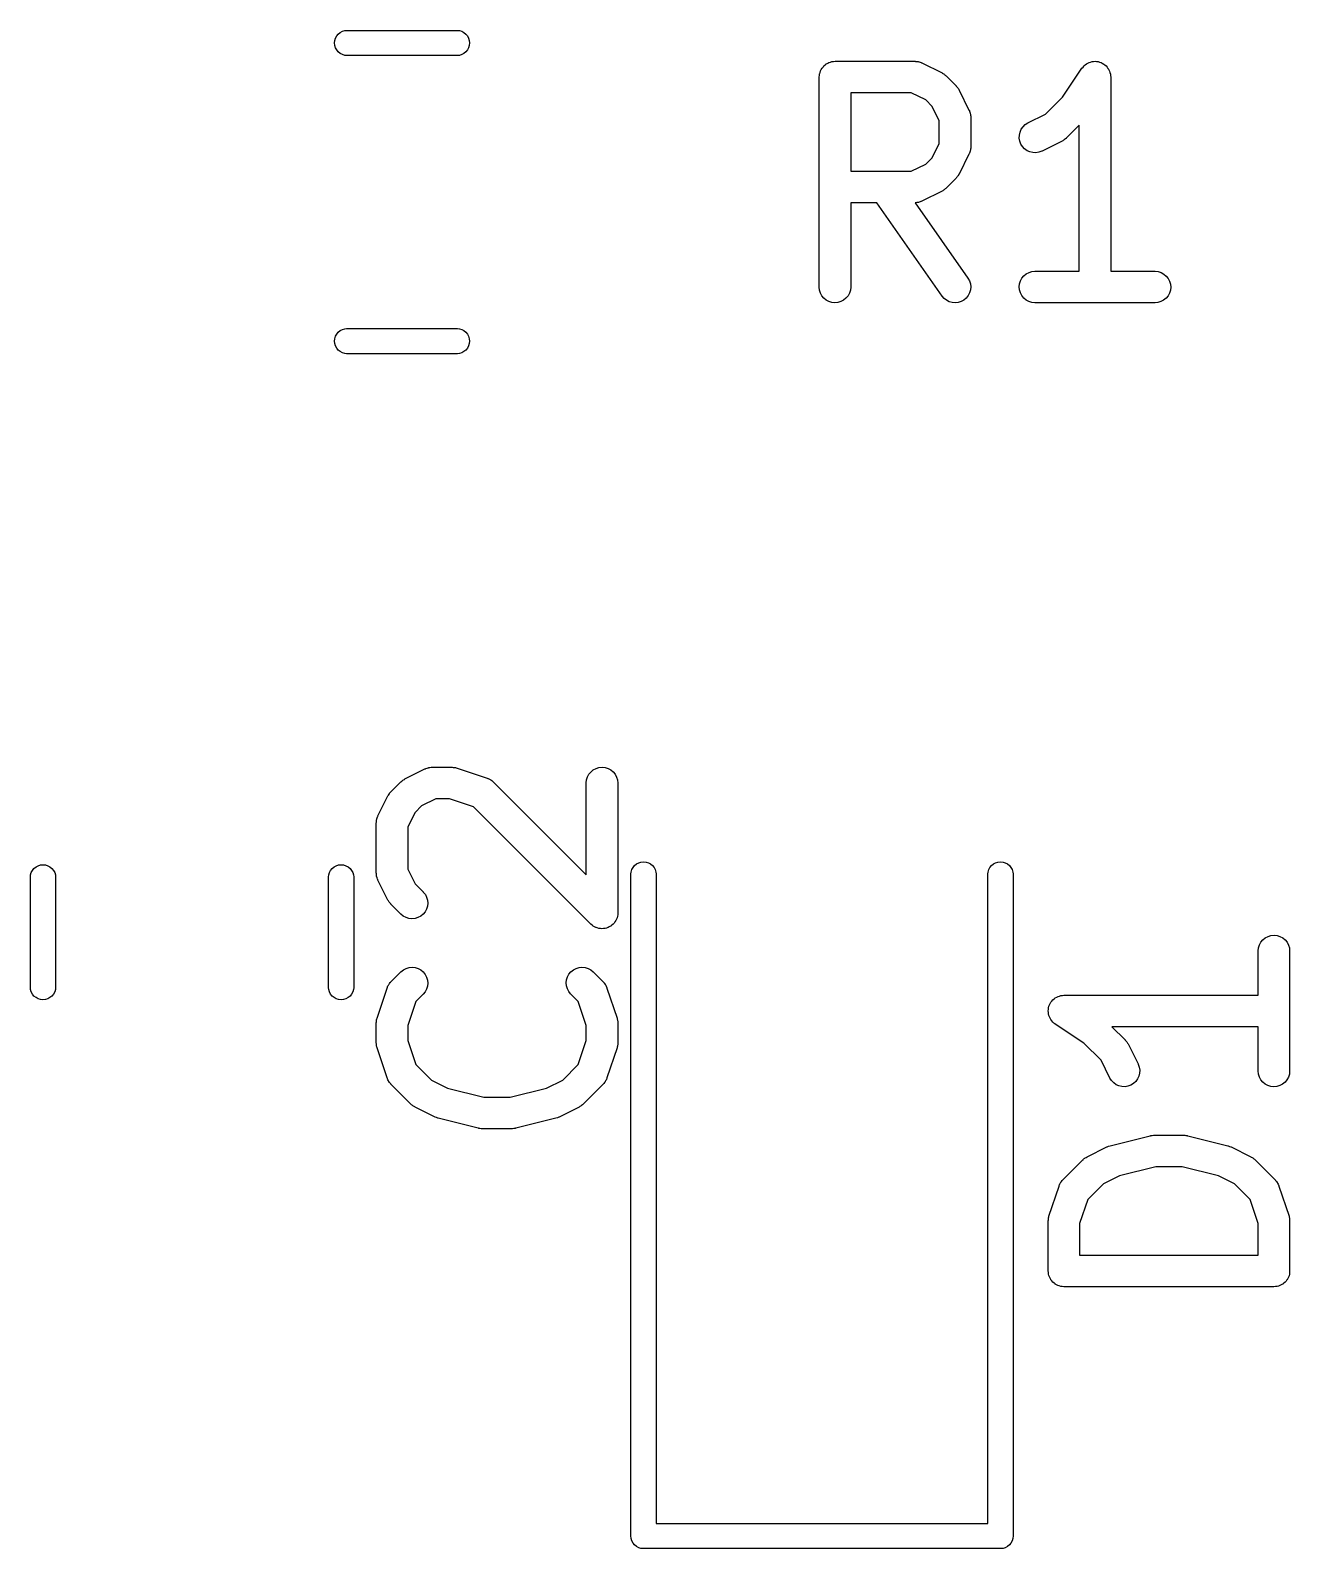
# Model space of a CAD drawing. Extents: x 74.7 to 135.7, y -62.7 to -36.3.
# Drawn here: x 112.23 to 118.23, y -57.46 to -50.23 of the extents above; entities that cross this region are included whole.
import ezdxf

# ---------------------------------------------------------------- set-up
doc = ezdxf.new("R2010")
doc.units = 0
doc.header["$MEASUREMENT"] = 0
doc.layers.add('BLACK', color=7, linetype='CONTINUOUS')

msp = doc.modelspace()

# ---------------------------------------------------------------- linework, layer by layer
at = {"layer": 'BLACK', "linetype": 'CONTINUOUS'}
for p, q in [((113.689, -50.2565), (113.696, -50.2474)), ((113.696, -50.2474), (113.705, -50.2399)), ((113.705, -50.2399), (113.716, -50.2343)), ((113.716, -50.2343), (113.727, -50.2309)), ((113.727, -50.2309), (113.736, -50.23)), ((113.736, -50.23), (114.264, -50.23)), ((114.264, -50.23), (114.273, -50.2309)), ((114.273, -50.2309), (114.284, -50.2343)), ((114.284, -50.2343), (114.295, -50.2399)), ((114.295, -50.2399), (114.304, -50.2474)), ((114.304, -50.2474), (114.311, -50.2565)), ((113.678, -50.29), (113.68, -50.2782)), ((113.68, -50.3018), (113.678, -50.29)), ((113.68, -50.2782), (113.683, -50.2669)), ((113.683, -50.3131), (113.68, -50.3018)), ((113.683, -50.2669), (113.689, -50.2565)), ((113.689, -50.3235), (113.683, -50.3131)), ((114.311, -50.2565), (114.317, -50.2669)), ((114.317, -50.3131), (114.311, -50.3235)), ((114.317, -50.2669), (114.32, -50.2782)), ((114.32, -50.3018), (114.317, -50.3131)), ((114.32, -50.2782), (114.322, -50.29)), ((114.322, -50.29), (114.32, -50.3018)), ((113.696, -50.3326), (113.689, -50.3235)), ((113.705, -50.3401), (113.696, -50.3326)), ((113.716, -50.3457), (113.705, -50.3401)), ((113.727, -50.3491), (113.716, -50.3457)), ((113.736, -50.35), (113.727, -50.3491)), ((114.264, -50.35), (113.736, -50.35)), ((114.273, -50.3491), (114.264, -50.35)), ((114.284, -50.3457), (114.273, -50.3491)), ((114.295, -50.3401), (114.284, -50.3457)), ((114.304, -50.3326), (114.295, -50.3401)), ((114.311, -50.3235), (114.304, -50.3326)), ((116.009, -50.3988), (116.015, -50.3944)), ((116.015, -50.3944), (116.02, -50.3899)), ((116.02, -50.3899), (116.021, -50.3898)), ((116.021, -50.3896), (116.027, -50.3864)), ((116.021, -50.3898), (116.021, -50.3896)), ((116.027, -50.3864), (116.033, -50.383)), ((116.033, -50.383), (116.034, -50.383)), ((116.034, -50.3828), (116.041, -50.3808)), ((116.034, -50.383), (116.034, -50.3828)), ((116.041, -50.3808), (116.047, -50.3788)), ((116.047, -50.3788), (116.048, -50.3788)), ((116.048, -50.3787), (116.055, -50.3781)), ((116.048, -50.3788), (116.048, -50.3787)), ((116.055, -50.3781), (116.062, -50.3774)), ((116.062, -50.3774), (116.443, -50.3774)), ((116.443, -50.3774), (116.444, -50.3774)), ((116.444, -50.3774), (116.446, -50.3776)), ((116.446, -50.3776), (116.448, -50.3776)), ((116.448, -50.3776), (116.453, -50.3784)), ((116.453, -50.3784), (116.458, -50.379)), ((116.458, -50.379), (116.461, -50.3797)), ((116.461, -50.3797), (116.463, -50.3801)), ((116.463, -50.3801), (116.468, -50.3819)), ((116.468, -50.3819), (116.472, -50.3834)), ((116.472, -50.3834), (116.474, -50.3845)), ((116.474, -50.3845), (116.476, -50.3853)), ((116.476, -50.3853), (116.572, -50.4329)), ((117.248, -50.3987), (117.253, -50.3942)), ((117.253, -50.3942), (117.259, -50.3896)), ((117.259, -50.3896), (117.266, -50.3861)), ((117.259, -50.3896), (117.259, -50.3896)), ((117.259, -50.3896), (117.259, -50.3896)), ((117.266, -50.3861), (117.272, -50.3828)), ((117.272, -50.3828), (117.279, -50.3808)), ((117.272, -50.3828), (117.272, -50.3828)), ((117.272, -50.3828), (117.272, -50.3828)), ((117.279, -50.3808), (117.286, -50.3787)), ((117.286, -50.3787), (117.293, -50.3781)), ((117.286, -50.3787), (117.286, -50.3787)), ((117.286, -50.3787), (117.286, -50.3787)), ((117.293, -50.3781), (117.301, -50.3774)), ((117.301, -50.3774), (117.301, -50.3774)), ((117.301, -50.3774), (117.308, -50.3781)), ((117.301, -50.3774), (117.301, -50.3774)), ((117.308, -50.3781), (117.315, -50.3789)), ((117.315, -50.3789), (117.315, -50.3789)), ((117.315, -50.3789), (117.315, -50.3789)), ((117.315, -50.3789), (117.322, -50.3811)), ((117.322, -50.3811), (117.329, -50.3832)), ((117.329, -50.3832), (117.329, -50.3833)), ((117.329, -50.3833), (117.329, -50.3833)), ((117.329, -50.3833), (117.335, -50.3866)), ((117.335, -50.3866), (117.342, -50.3902)), ((117.342, -50.3902), (117.342, -50.3902)), ((117.342, -50.3902), (117.342, -50.3903)), ((117.342, -50.3903), (117.347, -50.3946)), ((117.347, -50.3946), (117.353, -50.3995)), ((115.987, -50.4513), (115.988, -50.4443)), ((115.987, -50.4518), (115.987, -50.4513)), ((115.987, -50.4519), (115.987, -50.4518)), ((115.987, -50.4524), (115.987, -50.4519)), ((115.987, -50.4519), (115.987, -50.4519)), ((115.987, -51.4524), (115.987, -50.4524)), ((115.988, -50.4373), (115.989, -50.437)), ((115.988, -50.4443), (115.988, -50.4373)), ((115.989, -50.4368), (115.991, -50.4301)), ((115.989, -50.437), (115.989, -50.4368)), ((115.991, -50.4301), (115.993, -50.4233)), ((115.993, -50.4228), (115.996, -50.4166)), ((115.993, -50.4231), (115.993, -50.4228)), ((115.993, -50.4233), (115.993, -50.4231)), ((115.996, -50.4166), (116, -50.4104)), ((116, -50.41), (116.005, -50.4046)), ((116, -50.4102), (116, -50.41)), ((116, -50.4104), (116, -50.4102)), ((116.005, -50.4046), (116.009, -50.3992)), ((116.009, -50.399), (116.009, -50.3988)), ((116.009, -50.3992), (116.009, -50.399)), ((116.572, -50.4329), (116.573, -50.4334)), ((116.573, -50.4334), (116.576, -50.4357)), ((116.576, -50.4357), (116.58, -50.4377)), ((116.58, -50.4377), (116.582, -50.4397)), ((116.582, -50.4397), (116.585, -50.4414)), ((116.585, -50.4414), (116.588, -50.4443)), ((116.588, -50.4443), (116.591, -50.447)), ((116.591, -50.447), (116.639, -50.4946)), ((117.146, -50.5475), (117.238, -50.4108)), ((117.238, -50.4099), (117.243, -50.4045)), ((117.238, -50.41), (117.238, -50.4099)), ((117.238, -50.4108), (117.238, -50.41)), ((117.238, -50.41), (117.238, -50.41)), ((117.238, -50.41), (117.238, -50.41)), ((117.243, -50.4045), (117.248, -50.3988)), ((117.248, -50.3988), (117.248, -50.3987)), ((117.248, -50.3988), (117.248, -50.3988)), ((117.353, -50.3995), (117.353, -50.3996)), ((117.353, -50.3996), (117.353, -50.3996)), ((117.353, -50.3996), (117.358, -50.4052)), ((117.358, -50.4052), (117.362, -50.4109)), ((117.362, -50.4109), (117.362, -50.4109)), ((117.362, -50.4109), (117.363, -50.411)), ((117.363, -50.411), (117.366, -50.4173)), ((117.366, -50.4173), (117.369, -50.4238)), ((117.369, -50.4238), (117.369, -50.4239)), ((117.369, -50.4239), (117.369, -50.4239)), ((117.369, -50.4239), (117.371, -50.4306)), ((117.371, -50.4306), (117.374, -50.4378)), ((117.374, -50.4378), (117.374, -50.4379)), ((117.374, -50.4379), (117.374, -50.4379)), ((117.374, -50.4379), (117.374, -50.4452)), ((117.374, -50.4452), (117.375, -50.4524)), ((117.375, -50.4524), (117.375, -51.3774)), ((116.137, -50.5274), (116.137, -50.9012)), ((116.425, -50.5274), (116.137, -50.5274)), ((116.494, -50.5616), (116.425, -50.5274)), ((116.639, -50.4946), (116.639, -50.4953)), ((116.639, -50.4953), (116.642, -50.4986)), ((116.642, -50.4986), (116.645, -50.5017)), ((116.645, -50.5017), (116.647, -50.5043)), ((116.647, -50.5043), (116.649, -50.5068)), ((116.649, -50.5068), (116.651, -50.5105)), ((116.651, -50.5105), (116.653, -50.5141)), ((116.653, -50.5141), (116.7, -50.6093)), ((116.524, -50.592), (116.494, -50.5616)), ((116.558, -50.6606), (116.524, -50.592)), ((116.7, -50.6093), (116.701, -50.6103)), ((116.701, -50.6103), (116.702, -50.6123)), ((117.065, -50.6288), (117.146, -50.5475)), ((116.558, -50.768), (116.558, -50.6606)), ((116.702, -50.6123), (116.703, -50.6143)), ((116.703, -50.6143), (116.704, -50.6192)), ((116.704, -50.6192), (116.706, -50.624)), ((116.706, -50.624), (116.706, -50.6262)), ((116.706, -50.6262), (116.707, -50.6283)), ((116.707, -50.6283), (116.707, -50.6334)), ((116.707, -50.6334), (116.708, -50.6385)), ((116.708, -50.6385), (116.708, -50.6407)), ((116.708, -50.6407), (116.708, -50.6429)), ((116.708, -50.6429), (116.708, -50.7857)), ((116.958, -50.6889), (116.968, -50.6788)), ((116.968, -50.6788), (116.981, -50.671)), ((116.981, -50.671), (117.065, -50.6288)), ((117.225, -50.6811), (117.163, -50.7435)), ((117.225, -51.3774), (117.225, -50.6811)), ((116.939, -50.743), (116.94, -50.7284)), ((116.942, -50.7575), (116.939, -50.743)), ((116.94, -50.7284), (116.943, -50.7141)), ((116.943, -50.7141), (116.949, -50.7008)), ((116.949, -50.7008), (116.958, -50.6889)), ((117.147, -50.7553), (117.143, -50.7576)), ((117.15, -50.7534), (117.147, -50.7553)), ((117.153, -50.7514), (117.15, -50.7534)), ((117.155, -50.7498), (117.153, -50.7514)), ((117.159, -50.7469), (117.155, -50.7498)), ((117.162, -50.7442), (117.159, -50.7469)), ((117.163, -50.7435), (117.162, -50.7442)), ((116.524, -50.8365), (116.558, -50.768)), ((116.7, -50.8193), (116.653, -50.9145)), ((116.701, -50.8172), (116.7, -50.8193)), ((116.702, -50.8153), (116.701, -50.8172)), ((116.704, -50.8104), (116.702, -50.8153)), ((116.706, -50.8056), (116.704, -50.8104)), ((116.707, -50.8013), (116.706, -50.8034)), ((116.706, -50.8034), (116.706, -50.8056)), ((116.708, -50.7912), (116.707, -50.7962)), ((116.707, -50.7962), (116.707, -50.8013)), ((116.708, -50.7857), (116.708, -50.7868)), ((116.708, -50.7868), (116.708, -50.789)), ((116.708, -50.789), (116.708, -50.7912)), ((116.947, -50.7712), (116.942, -50.7575)), ((116.955, -50.7836), (116.947, -50.7712)), ((116.965, -50.7943), (116.955, -50.7836)), ((116.977, -50.8029), (116.965, -50.7943)), ((116.99, -50.809), (116.977, -50.8029)), ((117.004, -50.8124), (116.99, -50.809)), ((117.019, -50.813), (117.004, -50.8124)), ((117.033, -50.8107), (117.019, -50.813)), ((117.047, -50.8056), (117.033, -50.8107)), ((117.048, -50.8052), (117.047, -50.8056)), ((117.143, -50.7576), (117.048, -50.8052)), ((116.137, -50.9012), (116.425, -50.9012)), ((116.425, -50.9012), (116.494, -50.8669)), ((116.494, -50.8669), (116.524, -50.8365)), ((116.639, -50.934), (116.591, -50.9816)), ((116.641, -50.9307), (116.639, -50.934)), ((116.644, -50.9277), (116.641, -50.9307)), ((116.646, -50.9251), (116.644, -50.9277)), ((116.648, -50.9227), (116.646, -50.9251)), ((116.65, -50.919), (116.648, -50.9227)), ((116.652, -50.9154), (116.65, -50.919)), ((116.653, -50.9145), (116.652, -50.9154)), ((116.471, -51.0455), (116.467, -51.047)), ((116.473, -51.0445), (116.471, -51.0455)), ((116.475, -51.0437), (116.473, -51.0445)), ((116.476, -51.0433), (116.475, -51.0437)), ((116.572, -50.9957), (116.476, -51.0433)), ((116.575, -50.9934), (116.572, -50.9957)), ((116.579, -50.9915), (116.575, -50.9934)), ((116.581, -50.9895), (116.579, -50.9915)), ((116.584, -50.9879), (116.581, -50.9895)), ((116.587, -50.985), (116.584, -50.9879)), ((116.59, -50.9823), (116.587, -50.985)), ((116.591, -50.9816), (116.59, -50.9823)), ((116.261, -51.0512), (116.137, -51.0512)), ((116.137, -51.0512), (116.137, -51.4524)), ((116.572, -51.4954), (116.261, -51.0512)), ((116.445, -51.051), (116.444, -51.0511)), ((116.444, -51.0511), (116.695, -51.4094)), ((116.447, -51.0511), (116.445, -51.051)), ((116.452, -51.0503), (116.447, -51.0511)), ((116.457, -51.0498), (116.452, -51.0503)), ((116.46, -51.0491), (116.457, -51.0498)), ((116.462, -51.0488), (116.46, -51.0491)), ((116.467, -51.047), (116.462, -51.0488)), ((116.952, -51.4104), (116.961, -51.3992)), ((116.961, -51.3992), (116.973, -51.3899)), ((116.973, -51.3899), (116.986, -51.383)), ((116.986, -51.383), (117, -51.3788)), ((117, -51.3788), (117.014, -51.3774)), ((117.014, -51.3774), (117.225, -51.3774)), ((117.375, -51.3774), (117.586, -51.3774)), ((117.586, -51.3774), (117.587, -51.3774)), ((117.587, -51.3774), (117.601, -51.379)), ((117.601, -51.379), (117.615, -51.3834)), ((117.615, -51.3834), (117.628, -51.3905)), ((117.628, -51.3905), (117.639, -51.3999)), ((117.639, -51.3999), (117.648, -51.4113)), ((115.988, -51.4669), (115.987, -51.4524)), ((115.993, -51.481), (115.988, -51.4669)), ((116.135, -51.468), (116.131, -51.4819)), ((116.137, -51.4534), (116.135, -51.468)), ((116.137, -51.4524), (116.137, -51.4534)), ((116.695, -51.4094), (116.695, -51.4102)), ((116.695, -51.4102), (116.702, -51.4231)), ((116.702, -51.4231), (116.707, -51.4371)), ((116.707, -51.4662), (116.703, -51.4802)), ((116.707, -51.4371), (116.708, -51.4516)), ((116.708, -51.4516), (116.707, -51.4662)), ((116.939, -51.4519), (116.941, -51.4373)), ((116.941, -51.4664), (116.939, -51.4519)), ((116.941, -51.4373), (116.945, -51.4233)), ((116.945, -51.4805), (116.941, -51.4664)), ((116.945, -51.4233), (116.952, -51.4104)), ((117.648, -51.4113), (117.655, -51.4243)), ((117.655, -51.4243), (117.659, -51.4383)), ((117.659, -51.4675), (117.655, -51.4814)), ((117.659, -51.4383), (117.661, -51.4529)), ((117.661, -51.4529), (117.659, -51.4675)), ((115.999, -51.4939), (115.993, -51.481)), ((116.009, -51.5052), (115.999, -51.4939)), ((116.02, -51.5146), (116.009, -51.5052)), ((116.033, -51.5215), (116.02, -51.5146)), ((116.047, -51.5258), (116.033, -51.5215)), ((116.061, -51.5274), (116.047, -51.5258)), ((116.076, -51.5261), (116.061, -51.5274)), ((116.09, -51.5219), (116.076, -51.5261)), ((116.103, -51.5151), (116.09, -51.5219)), ((116.114, -51.506), (116.103, -51.5151)), ((116.124, -51.4948), (116.114, -51.506)), ((116.131, -51.4819), (116.124, -51.4948)), ((116.581, -51.5065), (116.572, -51.4954)), ((116.593, -51.5156), (116.581, -51.5065)), ((116.606, -51.5222), (116.593, -51.5156)), ((116.62, -51.5262), (116.606, -51.5222)), ((116.635, -51.5274), (116.62, -51.5262)), ((116.649, -51.5257), (116.635, -51.5274)), ((116.663, -51.5212), (116.649, -51.5257)), ((116.676, -51.5141), (116.663, -51.5212)), ((116.687, -51.5047), (116.676, -51.5141)), ((116.696, -51.4932), (116.687, -51.5047)), ((116.703, -51.4802), (116.696, -51.4932)), ((116.952, -51.4934), (116.945, -51.4805)), ((116.961, -51.5049), (116.952, -51.4934)), ((116.972, -51.5143), (116.961, -51.5049)), ((116.985, -51.5213), (116.972, -51.5143)), ((116.999, -51.5257), (116.985, -51.5213)), ((117.013, -51.5274), (116.999, -51.5257)), ((117.014, -51.5274), (117.013, -51.5274)), ((117.586, -51.5274), (117.014, -51.5274)), ((117.6, -51.526), (117.586, -51.5274)), ((117.614, -51.5217), (117.6, -51.526)), ((117.627, -51.5148), (117.614, -51.5217)), ((117.639, -51.5056), (117.627, -51.5148)), ((117.648, -51.4943), (117.639, -51.5056)), ((117.655, -51.4814), (117.648, -51.4943)), ((113.68, -51.6982), (113.683, -51.6869)), ((113.683, -51.6869), (113.689, -51.6765)), ((113.689, -51.6765), (113.696, -51.6674)), ((113.696, -51.6674), (113.705, -51.6599)), ((113.705, -51.6599), (113.716, -51.6543)), ((113.716, -51.6543), (113.727, -51.6509)), ((113.727, -51.6509), (113.736, -51.65)), ((113.736, -51.65), (114.264, -51.65)), ((114.264, -51.65), (114.273, -51.6509)), ((114.273, -51.6509), (114.284, -51.6543)), ((114.284, -51.6543), (114.295, -51.6599)), ((114.295, -51.6599), (114.304, -51.6674)), ((114.304, -51.6674), (114.311, -51.6765)), ((114.311, -51.6765), (114.317, -51.6869)), ((114.317, -51.6869), (114.32, -51.6982)), ((113.678, -51.71), (113.68, -51.6982)), ((113.68, -51.7218), (113.678, -51.71)), ((113.683, -51.7331), (113.68, -51.7218)), ((113.689, -51.7435), (113.683, -51.7331)), ((113.696, -51.7526), (113.689, -51.7435)), ((113.705, -51.7601), (113.696, -51.7526)), ((113.716, -51.7657), (113.705, -51.7601)), ((113.727, -51.7691), (113.716, -51.7657)), ((114.284, -51.7657), (114.273, -51.7691)), ((114.295, -51.7601), (114.284, -51.7657)), ((114.304, -51.7526), (114.295, -51.7601)), ((114.311, -51.7435), (114.304, -51.7526)), ((114.317, -51.7331), (114.311, -51.7435)), ((114.32, -51.7218), (114.317, -51.7331)), ((114.32, -51.6982), (114.322, -51.71)), ((114.322, -51.71), (114.32, -51.7218)), ((113.736, -51.77), (113.727, -51.7691)), ((114.264, -51.77), (113.736, -51.77)), ((114.273, -51.7691), (114.264, -51.77)), ((114.014, -53.7948), (114.109, -53.7472)), ((114.109, -53.7472), (114.11, -53.7467)), ((114.11, -53.7467), (114.112, -53.746)), ((114.112, -53.746), (114.114, -53.7449)), ((114.114, -53.7449), (114.119, -53.7435)), ((114.119, -53.7435), (114.124, -53.7417)), ((114.124, -53.7417), (114.126, -53.7414)), ((114.126, -53.7414), (114.128, -53.7407)), ((114.128, -53.7407), (114.133, -53.7402)), ((114.133, -53.7402), (114.138, -53.7394)), ((114.138, -53.7394), (114.141, -53.7395)), ((114.141, -53.7395), (114.143, -53.7393)), ((114.143, -53.7393), (114.238, -53.7393)), ((114.238, -53.7393), (114.239, -53.7393)), ((114.239, -53.7393), (114.243, -53.7398)), ((114.243, -53.7398), (114.248, -53.7399)), ((114.248, -53.7399), (114.251, -53.7406)), ((114.251, -53.7406), (114.254, -53.7409)), ((114.254, -53.7409), (114.258, -53.7422)), ((114.258, -53.7422), (114.262, -53.7431)), ((114.262, -53.7431), (114.405, -53.7908)), ((114.405, -53.7908), (114.406, -53.7911)), ((114.406, -53.7911), (114.408, -53.792)), ((114.408, -53.792), (114.41, -53.7927)), ((114.41, -53.7927), (114.414, -53.7951)), ((114.879, -53.7987), (114.883, -53.7847)), ((114.883, -53.7847), (114.89, -53.7719)), ((114.89, -53.7719), (114.9, -53.7607)), ((114.9, -53.7607), (114.911, -53.7515)), ((114.911, -53.7515), (114.924, -53.7447)), ((114.924, -53.7447), (114.938, -53.7406)), ((114.938, -53.7406), (114.953, -53.7393)), ((114.953, -53.7393), (114.967, -53.7408)), ((114.967, -53.7408), (114.981, -53.7451)), ((114.981, -53.7451), (114.994, -53.7521)), ((114.994, -53.7521), (115.006, -53.7614)), ((115.006, -53.7614), (115.015, -53.7728)), ((115.015, -53.7728), (115.022, -53.7857)), ((115.022, -53.7857), (115.026, -53.7997)), ((113.938, -53.8678), (113.94, -53.8654)), ((113.94, -53.8654), (113.941, -53.8628)), ((113.941, -53.8628), (113.944, -53.8597)), ((113.944, -53.8597), (113.947, -53.8565)), ((113.947, -53.8565), (113.995, -53.8089)), ((113.995, -53.8081), (113.999, -53.8055)), ((113.995, -53.8089), (113.995, -53.8081)), ((113.999, -53.8055), (114.002, -53.8026)), ((114.002, -53.8026), (114.004, -53.801)), ((114.004, -53.801), (114.007, -53.799)), ((114.007, -53.799), (114.011, -53.7971)), ((114.011, -53.7971), (114.014, -53.7948)), ((114.414, -53.7951), (114.419, -53.7972)), ((114.419, -53.7972), (114.421, -53.7985)), ((114.421, -53.7985), (114.423, -53.7996)), ((114.423, -53.7996), (114.427, -53.8028)), ((114.427, -53.8028), (114.431, -53.8058)), ((114.431, -53.8058), (114.432, -53.8075)), ((114.432, -53.8075), (114.434, -53.8089)), ((114.434, -53.8089), (114.877, -54.2523)), ((114.877, -53.8132), (114.879, -53.7987)), ((114.877, -53.8143), (114.877, -53.8132)), ((114.877, -54.2523), (114.877, -53.8143)), ((115.026, -53.7997), (115.027, -53.8143)), ((115.027, -53.8143), (115.027, -54.4333)), ((113.885, -53.9712), (113.933, -53.876)), ((113.933, -53.875), (113.936, -53.8715)), ((113.933, -53.876), (113.933, -53.875)), ((113.936, -53.8715), (113.938, -53.8678)), ((114.092, -53.9235), (114.062, -53.9539)), ((114.161, -53.8893), (114.092, -53.9235)), ((114.226, -53.8893), (114.161, -53.8893)), ((114.34, -53.9275), (114.226, -53.8893)), ((114.899, -54.4864), (114.34, -53.9275)), ((113.877, -54.0037), (113.878, -54.0015)), ((113.877, -54.0048), (113.877, -54.0037)), ((113.877, -54.2429), (113.877, -54.0048)), ((113.878, -53.9943), (113.879, -53.9892)), ((113.878, -53.9993), (113.878, -53.9943)), ((113.878, -54.0015), (113.878, -53.9993)), ((113.879, -53.9892), (113.88, -53.9871)), ((113.88, -53.9849), (113.882, -53.9801)), ((113.88, -53.9871), (113.88, -53.9849)), ((113.882, -53.9801), (113.883, -53.9752)), ((113.883, -53.9752), (113.885, -53.9733)), ((113.885, -53.9733), (113.885, -53.9712)), ((114.062, -53.9539), (114.027, -54.0225)), ((114.027, -54.0225), (114.027, -54.2252)), ((112.24, -54.2303), (112.247, -54.2211)), ((112.247, -54.2211), (112.257, -54.2136)), ((112.257, -54.2136), (112.267, -54.208)), ((112.267, -54.208), (112.278, -54.2046)), ((112.278, -54.2046), (112.29, -54.2035)), ((112.29, -54.2035), (112.302, -54.2046)), ((112.302, -54.2046), (112.313, -54.208)), ((112.313, -54.208), (112.323, -54.2136)), ((112.323, -54.2136), (112.333, -54.2211)), ((112.333, -54.2211), (112.34, -54.2303)), ((113.66, -54.2303), (113.667, -54.2211)), ((113.667, -54.2211), (113.677, -54.2136)), ((113.677, -54.2136), (113.687, -54.208)), ((113.687, -54.208), (113.698, -54.2046)), ((113.698, -54.2046), (113.71, -54.2035)), ((113.71, -54.2035), (113.722, -54.2046)), ((113.722, -54.2046), (113.733, -54.208)), ((113.733, -54.208), (113.743, -54.2136)), ((113.743, -54.2136), (113.753, -54.2211)), ((113.753, -54.2211), (113.76, -54.2303)), ((114.027, -54.2252), (114.062, -54.2937)), ((115.091, -54.2382), (115.094, -54.2269)), ((115.094, -54.2269), (115.1, -54.2165)), ((115.1, -54.2165), (115.107, -54.2074)), ((115.107, -54.2074), (115.117, -54.1999)), ((115.117, -54.1999), (115.127, -54.1943)), ((115.127, -54.1943), (115.138, -54.1909)), ((115.138, -54.1909), (115.15, -54.1897)), ((115.15, -54.1897), (115.162, -54.1909)), ((115.162, -54.1909), (115.173, -54.1943)), ((115.173, -54.1943), (115.183, -54.1999)), ((115.183, -54.1999), (115.193, -54.2074)), ((115.193, -54.2074), (115.2, -54.2165)), ((115.2, -54.2165), (115.206, -54.2269)), ((115.206, -54.2269), (115.209, -54.2382)), ((116.791, -54.2382), (116.794, -54.2269)), ((116.794, -54.2269), (116.8, -54.2165)), ((116.8, -54.2165), (116.807, -54.2074)), ((116.807, -54.2074), (116.817, -54.1999)), ((116.817, -54.1999), (116.827, -54.1943)), ((116.827, -54.1943), (116.838, -54.1909)), ((116.838, -54.1909), (116.85, -54.1897)), ((116.85, -54.1897), (116.862, -54.1909)), ((116.862, -54.1909), (116.873, -54.1943)), ((116.873, -54.1943), (116.883, -54.1999)), ((116.883, -54.1999), (116.893, -54.2074)), ((116.893, -54.2074), (116.9, -54.2165)), ((116.9, -54.2165), (116.906, -54.2269)), ((116.906, -54.2269), (116.909, -54.2382)), ((112.23, -54.2608), (112.231, -54.252)), ((112.23, -54.7892), (112.23, -54.2608)), ((112.231, -54.252), (112.234, -54.2407)), ((112.234, -54.2407), (112.24, -54.2303)), ((112.34, -54.2303), (112.346, -54.2407)), ((112.346, -54.2407), (112.349, -54.252)), ((112.349, -54.252), (112.35, -54.2608)), ((112.35, -54.2608), (112.35, -54.7892)), ((113.65, -54.2608), (113.651, -54.252)), ((113.65, -54.7892), (113.65, -54.2608)), ((113.651, -54.252), (113.654, -54.2407)), ((113.654, -54.2407), (113.66, -54.2303)), ((113.76, -54.2303), (113.766, -54.2407)), ((113.766, -54.2407), (113.769, -54.252)), ((113.769, -54.252), (113.77, -54.2608)), ((113.77, -54.2608), (113.77, -54.7892)), ((113.878, -54.2451), (113.877, -54.2429)), ((113.878, -54.2473), (113.878, -54.2451)), ((113.878, -54.2523), (113.878, -54.2473)), ((113.879, -54.2574), (113.878, -54.2523)), ((113.879, -54.2595), (113.879, -54.2574)), ((113.88, -54.2617), (113.879, -54.2595)), ((113.882, -54.2665), (113.88, -54.2617)), ((113.883, -54.2714), (113.882, -54.2665)), ((113.884, -54.2734), (113.883, -54.2714)), ((113.885, -54.2755), (113.884, -54.2734)), ((113.885, -54.2764), (113.885, -54.2755)), ((113.933, -54.3716), (113.885, -54.2764)), ((114.062, -54.2937), (114.101, -54.3327)), ((115.09, -54.2471), (115.091, -54.2382)), ((115.09, -57.3971), (115.09, -54.2471)), ((115.209, -54.2382), (115.21, -54.2471)), ((115.21, -54.2471), (115.21, -57.34)), ((116.79, -54.2471), (116.791, -54.2382)), ((116.79, -57.34), (116.79, -54.2471)), ((116.909, -54.2382), (116.91, -54.2471)), ((116.91, -54.2471), (116.91, -57.3971)), ((113.935, -54.3752), (113.933, -54.3716)), ((114.101, -54.3327), (114.101, -54.3334)), ((114.101, -54.3334), (114.111, -54.3449)), ((114.111, -54.3449), (114.117, -54.3579)), ((114.117, -54.3579), (114.121, -54.3719)), ((113.937, -54.3789), (113.935, -54.3752)), ((113.939, -54.3814), (113.937, -54.3789)), ((113.941, -54.384), (113.939, -54.3814)), ((113.944, -54.3871), (113.941, -54.384)), ((113.946, -54.3904), (113.944, -54.3871)), ((113.947, -54.3911), (113.946, -54.3904)), ((113.995, -54.4387), (113.947, -54.3911)), ((114.006, -54.448), (113.995, -54.4387)), ((114.1, -54.4391), (114.089, -54.4483)), ((114.11, -54.4279), (114.1, -54.4391)), ((114.117, -54.415), (114.11, -54.4279)), ((114.121, -54.4011), (114.117, -54.415)), ((114.121, -54.3719), (114.123, -54.3865)), ((114.123, -54.3865), (114.121, -54.4011)), ((115.027, -54.4416), (115.026, -54.4487)), ((115.027, -54.4333), (115.027, -54.4341)), ((115.027, -54.4341), (115.027, -54.4341)), ((115.027, -54.4341), (115.027, -54.4341)), ((115.027, -54.4341), (115.027, -54.4344)), ((115.027, -54.4344), (115.027, -54.4416)), ((114.019, -54.455), (114.006, -54.448)), ((114.033, -54.4592), (114.019, -54.455)), ((114.047, -54.4607), (114.033, -54.4592)), ((114.062, -54.4593), (114.047, -54.4607)), ((114.076, -54.4552), (114.062, -54.4593)), ((114.089, -54.4483), (114.076, -54.4552)), ((114.905, -54.4909), (114.899, -54.4864)), ((114.91, -54.4955), (114.905, -54.4909)), ((114.911, -54.4956), (114.91, -54.4955)), ((114.911, -54.4957), (114.911, -54.4956)), ((114.917, -54.499), (114.911, -54.4957)), ((114.923, -54.5025), (114.917, -54.499)), ((114.924, -54.5026), (114.923, -54.5025)), ((114.923, -54.5025), (114.923, -54.5025)), ((114.93, -54.5047), (114.924, -54.5026)), ((114.937, -54.5068), (114.93, -54.5047)), ((114.938, -54.5069), (114.937, -54.5068)), ((114.937, -54.5068), (114.937, -54.5068)), ((114.945, -54.5076), (114.938, -54.5069)), ((114.952, -54.5083), (114.945, -54.5076)), ((114.959, -54.5077), (114.952, -54.5083)), ((114.952, -54.5083), (114.952, -54.5083)), ((114.952, -54.5083), (114.952, -54.5083)), ((114.966, -54.507), (114.959, -54.5077)), ((114.967, -54.507), (114.966, -54.507)), ((114.974, -54.5049), (114.967, -54.507)), ((114.967, -54.507), (114.967, -54.507)), ((114.98, -54.5029), (114.974, -54.5049)), ((114.981, -54.5028), (114.98, -54.5029)), ((114.987, -54.4993), (114.981, -54.5028)), ((114.981, -54.5028), (114.981, -54.5028)), ((114.993, -54.4961), (114.987, -54.4993)), ((114.994, -54.496), (114.993, -54.4961)), ((114.999, -54.4914), (114.994, -54.4959)), ((114.994, -54.4959), (114.994, -54.496)), ((115.005, -54.4869), (114.999, -54.4914)), ((115.01, -54.4813), (115.005, -54.4867)), ((115.005, -54.4867), (115.005, -54.4868)), ((115.005, -54.4868), (115.005, -54.4869)), ((115.014, -54.4757), (115.01, -54.4813)), ((115.018, -54.4691), (115.014, -54.4755)), ((115.014, -54.4755), (115.014, -54.4756)), ((115.014, -54.4756), (115.014, -54.4757)), ((115.021, -54.4629), (115.018, -54.4691)), ((115.024, -54.4557), (115.021, -54.4626)), ((115.021, -54.4626), (115.021, -54.4628)), ((115.021, -54.4628), (115.021, -54.4629)), ((115.026, -54.4489), (115.024, -54.4557)), ((115.026, -54.4487), (115.026, -54.4488)), ((115.026, -54.4488), (115.026, -54.4489)), ((118.079, -54.5987), (118.083, -54.5847)), ((118.083, -54.5847), (118.09, -54.5719)), ((118.09, -54.5719), (118.1, -54.5607)), ((118.1, -54.5607), (118.111, -54.5515)), ((118.111, -54.5515), (118.124, -54.5447)), ((118.124, -54.5447), (118.138, -54.5406)), ((118.138, -54.5406), (118.153, -54.5393)), ((118.153, -54.5393), (118.167, -54.5408)), ((118.167, -54.5408), (118.181, -54.5451)), ((118.181, -54.5451), (118.194, -54.5521)), ((118.194, -54.5521), (118.206, -54.5614)), ((118.206, -54.5614), (118.215, -54.5728)), ((118.215, -54.5728), (118.222, -54.5857)), ((118.222, -54.5857), (118.226, -54.5997)), ((118.077, -54.6132), (118.079, -54.5987)), ((118.077, -54.6143), (118.077, -54.6132)), ((118.077, -54.825), (118.077, -54.6143)), ((118.226, -54.5997), (118.227, -54.6143)), ((118.227, -54.6143), (118.227, -55.1857)), ((113.947, -54.7613), (113.995, -54.7136)), ((113.995, -54.7129), (114.007, -54.7038)), ((113.995, -54.7136), (113.995, -54.7129)), ((114.007, -54.7038), (114.02, -54.697)), ((114.02, -54.697), (114.034, -54.6929)), ((114.034, -54.6929), (114.048, -54.6917)), ((114.048, -54.6917), (114.063, -54.6933)), ((114.063, -54.6933), (114.077, -54.6976)), ((114.077, -54.6976), (114.09, -54.7046)), ((114.09, -54.7046), (114.101, -54.714)), ((114.101, -54.714), (114.11, -54.7254)), ((114.11, -54.7254), (114.117, -54.7383)), ((114.788, -54.7374), (114.795, -54.7245)), ((114.795, -54.7245), (114.804, -54.7133)), ((114.804, -54.7133), (114.816, -54.7041)), ((114.816, -54.7041), (114.829, -54.6972)), ((114.829, -54.6972), (114.843, -54.693)), ((114.843, -54.693), (114.857, -54.6917)), ((114.857, -54.6917), (114.872, -54.6931)), ((114.872, -54.6931), (114.886, -54.6974)), ((114.886, -54.6974), (114.899, -54.7043)), ((114.899, -54.7043), (114.91, -54.7136)), ((114.91, -54.7136), (114.958, -54.7613)), ((112.231, -54.798), (112.23, -54.7892)), ((112.234, -54.8093), (112.231, -54.798)), ((112.349, -54.798), (112.346, -54.8093)), ((112.35, -54.7892), (112.349, -54.798)), ((113.651, -54.798), (113.65, -54.7892)), ((113.654, -54.8093), (113.651, -54.798)), ((113.769, -54.798), (113.766, -54.8093)), ((113.77, -54.7892), (113.769, -54.798)), ((113.881, -54.9334), (113.929, -54.7906)), ((113.929, -54.7896), (113.93, -54.7876)), ((113.929, -54.7906), (113.929, -54.7896)), ((113.93, -54.7876), (113.931, -54.7855)), ((113.931, -54.7855), (113.933, -54.7809)), ((113.933, -54.7809), (113.935, -54.7763)), ((113.935, -54.7763), (113.937, -54.7745)), ((113.937, -54.7745), (113.938, -54.7726)), ((113.938, -54.7726), (113.941, -54.7686)), ((113.941, -54.7686), (113.944, -54.7645)), ((113.944, -54.7645), (113.946, -54.763)), ((113.946, -54.763), (113.947, -54.7613)), ((114.117, -54.7955), (114.11, -54.8084)), ((114.117, -54.7383), (114.121, -54.7524)), ((114.121, -54.7815), (114.117, -54.7955)), ((114.121, -54.7524), (114.123, -54.7669)), ((114.123, -54.7669), (114.121, -54.7815)), ((114.782, -54.7659), (114.784, -54.7513)), ((114.783, -54.7805), (114.782, -54.7659)), ((114.788, -54.7945), (114.783, -54.7805)), ((114.784, -54.7513), (114.788, -54.7374)), ((114.794, -54.8075), (114.788, -54.7945)), ((114.958, -54.7613), (114.959, -54.762)), ((114.959, -54.762), (114.96, -54.7637)), ((114.96, -54.7637), (114.962, -54.7652)), ((114.962, -54.7652), (114.964, -54.7694)), ((114.964, -54.7694), (114.968, -54.7734)), ((114.968, -54.7734), (114.969, -54.7754)), ((114.969, -54.7754), (114.97, -54.7772)), ((114.97, -54.7772), (114.972, -54.7819)), ((114.972, -54.7819), (114.974, -54.7864)), ((114.974, -54.7864), (114.975, -54.7886)), ((114.975, -54.7886), (114.976, -54.7906)), ((114.976, -54.7906), (115.024, -54.9334)), ((112.24, -54.8197), (112.234, -54.8093)), ((112.247, -54.8289), (112.24, -54.8197)), ((112.257, -54.8364), (112.247, -54.8289)), ((112.267, -54.842), (112.257, -54.8364)), ((112.278, -54.8454), (112.267, -54.842)), ((112.29, -54.8465), (112.278, -54.8454)), ((112.302, -54.8454), (112.29, -54.8465)), ((112.313, -54.842), (112.302, -54.8454)), ((112.323, -54.8364), (112.313, -54.842)), ((112.333, -54.8289), (112.323, -54.8364)), ((112.34, -54.8197), (112.333, -54.8289)), ((112.346, -54.8093), (112.34, -54.8197)), ((113.66, -54.8197), (113.654, -54.8093)), ((113.667, -54.8289), (113.66, -54.8197)), ((113.677, -54.8364), (113.667, -54.8289)), ((113.687, -54.842), (113.677, -54.8364)), ((113.698, -54.8454), (113.687, -54.842)), ((113.71, -54.8465), (113.698, -54.8454)), ((113.722, -54.8454), (113.71, -54.8465)), ((113.733, -54.842), (113.722, -54.8454)), ((113.743, -54.8364), (113.733, -54.842)), ((113.753, -54.8289), (113.743, -54.8364)), ((113.76, -54.8197), (113.753, -54.8289)), ((113.766, -54.8093), (113.76, -54.8197)), ((114.066, -54.8548), (114.027, -54.9693)), ((114.101, -54.8197), (114.066, -54.8548)), ((114.11, -54.8084), (114.101, -54.8197)), ((114.803, -54.819), (114.794, -54.8075)), ((114.804, -54.8197), (114.803, -54.819)), ((114.839, -54.8548), (114.804, -54.8197)), ((114.877, -54.9693), (114.839, -54.8548)), ((117.079, -54.8848), (117.081, -54.8777)), ((117.081, -54.8777), (117.083, -54.8709)), ((117.083, -54.8708), (117.087, -54.8643)), ((117.083, -54.8709), (117.083, -54.8708)), ((117.083, -54.8709), (117.083, -54.8709)), ((117.087, -54.8643), (117.09, -54.8581)), ((117.09, -54.858), (117.095, -54.8524)), ((117.09, -54.8581), (117.09, -54.858)), ((117.09, -54.858), (117.09, -54.858)), ((117.095, -54.8524), (117.1, -54.8468)), ((117.1, -54.8467), (117.105, -54.842)), ((117.1, -54.8468), (117.1, -54.8467)), ((117.1, -54.8467), (117.1, -54.8467)), ((117.105, -54.842), (117.111, -54.8375)), ((117.111, -54.8375), (117.118, -54.834)), ((117.111, -54.8375), (117.111, -54.8375)), ((117.111, -54.8375), (117.111, -54.8375)), ((117.118, -54.834), (117.124, -54.8307)), ((117.124, -54.8306), (117.131, -54.8286)), ((117.124, -54.8307), (117.124, -54.8306)), ((117.124, -54.8306), (117.124, -54.8306)), ((117.131, -54.8286), (117.138, -54.8264)), ((117.138, -54.8264), (117.145, -54.8257)), ((117.138, -54.8264), (117.138, -54.8264)), ((117.138, -54.8264), (117.138, -54.8264)), ((117.145, -54.8257), (117.152, -54.825)), ((117.152, -54.825), (118.077, -54.825)), ((113.878, -54.9477), (113.879, -54.9446)), ((113.878, -54.9519), (113.878, -54.9477)), ((113.879, -54.9415), (113.88, -54.9375)), ((113.879, -54.9446), (113.879, -54.9415)), ((113.88, -54.9375), (113.881, -54.9334)), ((115.024, -54.9334), (115.024, -54.9344)), ((115.024, -54.9344), (115.025, -54.9385)), ((115.025, -54.9385), (115.026, -54.9426)), ((115.026, -54.9426), (115.026, -54.9457)), ((115.026, -54.9457), (115.027, -54.9487)), ((115.027, -54.9487), (115.027, -54.9529)), ((117.077, -54.8994), (117.078, -54.8921)), ((117.077, -54.8995), (117.077, -54.8994)), ((117.077, -54.8994), (117.077, -54.8994)), ((117.078, -54.907), (117.077, -54.8995)), ((117.078, -54.8921), (117.079, -54.8849)), ((117.079, -54.9139), (117.078, -54.907)), ((117.079, -54.8849), (117.079, -54.8848)), ((117.079, -54.8849), (117.079, -54.8849)), ((117.079, -54.914), (117.079, -54.9139)), ((117.079, -54.9141), (117.079, -54.914)), ((117.081, -54.921), (117.079, -54.9141)), ((117.083, -54.928), (117.081, -54.921)), ((117.083, -54.9281), (117.083, -54.928)), ((117.083, -54.928), (117.083, -54.928)), ((117.086, -54.9341), (117.083, -54.9281)), ((117.09, -54.941), (117.086, -54.9341)), ((117.09, -54.9411), (117.09, -54.941)), ((117.09, -54.941), (117.09, -54.941)), ((117.094, -54.9467), (117.09, -54.9411)), ((117.099, -54.9524), (117.094, -54.9467)), ((113.877, -54.9561), (113.878, -54.9519)), ((113.877, -54.9571), (113.877, -54.9561)), ((113.877, -55.0524), (113.877, -54.9571)), ((114.027, -54.9693), (114.027, -55.0402)), ((114.877, -55.0402), (114.877, -54.9693)), ((115.027, -54.9529), (115.027, -54.9571)), ((115.027, -54.9571), (115.027, -55.0524)), ((117.099, -54.9525), (117.099, -54.9524)), ((117.099, -54.9524), (117.099, -54.9524)), ((117.104, -54.9572), (117.099, -54.9525)), ((117.11, -54.9618), (117.104, -54.9572)), ((117.11, -54.9619), (117.11, -54.9618)), ((117.111, -54.9624), (117.11, -54.9619)), ((117.11, -54.9619), (117.11, -54.9619)), ((117.11, -54.9619), (117.11, -54.9619)), ((117.247, -55.0535), (117.111, -54.9624)), ((118.077, -54.975), (117.381, -54.975)), ((117.381, -54.975), (117.444, -55.0374)), ((118.077, -55.1857), (118.077, -54.975)), ((113.878, -55.0566), (113.877, -55.0524)), ((113.878, -55.0608), (113.878, -55.0566)), ((113.879, -55.0638), (113.878, -55.0608)), ((113.879, -55.0669), (113.879, -55.0638)), ((113.88, -55.071), (113.879, -55.0669)), ((113.881, -55.0751), (113.88, -55.071)), ((113.881, -55.0761), (113.881, -55.0751)), ((113.929, -55.219), (113.881, -55.0761)), ((114.027, -55.0402), (114.066, -55.1547)), ((114.839, -55.1547), (114.877, -55.0402)), ((115.024, -55.0761), (114.976, -55.219)), ((115.026, -55.068), (115.024, -55.072)), ((115.024, -55.072), (115.024, -55.0761)), ((115.027, -55.0618), (115.026, -55.0649)), ((115.026, -55.0649), (115.026, -55.068)), ((115.027, -55.0524), (115.027, -55.0534)), ((115.027, -55.0534), (115.027, -55.0576)), ((115.027, -55.0576), (115.027, -55.0618)), ((117.329, -55.1349), (117.247, -55.0535)), ((117.444, -55.0374), (117.444, -55.0382)), ((117.444, -55.0382), (117.447, -55.0415)), ((117.447, -55.0415), (117.45, -55.0445)), ((117.45, -55.0445), (117.451, -55.0472)), ((117.451, -55.0472), (117.453, -55.0496)), ((117.453, -55.0496), (117.455, -55.0534)), ((117.455, -55.0534), (117.458, -55.0569)), ((117.458, -55.0569), (117.505, -55.1522)), ((114.066, -55.1547), (114.14, -55.2288)), ((114.765, -55.2288), (114.839, -55.1547)), ((117.371, -55.2193), (117.329, -55.1349)), ((117.505, -55.1522), (117.506, -55.1531)), ((117.506, -55.1531), (117.511, -55.1669)), ((117.511, -55.1669), (117.513, -55.1813)), ((113.93, -55.221), (113.929, -55.219)), ((113.93, -55.2231), (113.93, -55.221)), ((113.933, -55.2276), (113.93, -55.2231)), ((113.935, -55.2323), (113.933, -55.2276)), ((113.936, -55.2341), (113.935, -55.2323)), ((113.937, -55.2361), (113.936, -55.2341)), ((113.94, -55.2401), (113.937, -55.2361)), ((114.14, -55.2288), (114.217, -55.2673)), ((114.688, -55.2673), (114.765, -55.2288)), ((114.967, -55.237), (114.964, -55.2409)), ((114.968, -55.235), (114.967, -55.237)), ((114.969, -55.2332), (114.968, -55.235)), ((114.972, -55.2286), (114.969, -55.2332)), ((114.974, -55.2241), (114.972, -55.2286)), ((114.975, -55.222), (114.974, -55.2241)), ((114.976, -55.2199), (114.975, -55.222)), ((114.976, -55.219), (114.976, -55.2199)), ((117.379, -55.2316), (117.371, -55.2193)), ((117.389, -55.2423), (117.379, -55.2316)), ((117.494, -55.2353), (117.484, -55.2453)), ((117.503, -55.2235), (117.494, -55.2353)), ((117.509, -55.2102), (117.503, -55.2235)), ((117.512, -55.1959), (117.509, -55.2102)), ((117.513, -55.1813), (117.512, -55.1959)), ((118.079, -55.2003), (118.077, -55.1857)), ((118.083, -55.2143), (118.079, -55.2003)), ((118.09, -55.2272), (118.083, -55.2143)), ((118.099, -55.2386), (118.09, -55.2272)), ((118.11, -55.2479), (118.099, -55.2386)), ((118.205, -55.2393), (118.193, -55.2485)), ((118.214, -55.2281), (118.205, -55.2393)), ((118.221, -55.2153), (118.214, -55.2281)), ((118.226, -55.2013), (118.221, -55.2153)), ((118.227, -55.1868), (118.226, -55.2013)), ((118.227, -55.1857), (118.227, -55.1868)), ((113.943, -55.2443), (113.94, -55.2401)), ((113.945, -55.2458), (113.943, -55.2443)), ((113.946, -55.2475), (113.945, -55.2458)), ((113.947, -55.2483), (113.946, -55.2475)), ((114.042, -55.3435), (113.947, -55.2483)), ((114.217, -55.2673), (114.39, -55.3107)), ((114.39, -55.3107), (114.515, -55.3107)), ((114.515, -55.3107), (114.688, -55.2673)), ((114.958, -55.2483), (114.863, -55.3435)), ((114.959, -55.2466), (114.958, -55.2483)), ((114.961, -55.2451), (114.959, -55.2466)), ((114.964, -55.2409), (114.961, -55.2451)), ((117.401, -55.2508), (117.389, -55.2423)), ((117.414, -55.2568), (117.401, -55.2508)), ((117.428, -55.2601), (117.414, -55.2568)), ((117.443, -55.2606), (117.428, -55.2601)), ((117.457, -55.2582), (117.443, -55.2606)), ((117.471, -55.253), (117.457, -55.2582)), ((117.484, -55.2453), (117.471, -55.253)), ((118.123, -55.2549), (118.11, -55.2479)), ((118.137, -55.2592), (118.123, -55.2549)), ((118.152, -55.2607), (118.137, -55.2592)), ((118.166, -55.2594), (118.152, -55.2607)), ((118.18, -55.2553), (118.166, -55.2594)), ((118.193, -55.2485), (118.18, -55.2553)), ((114.045, -55.3462), (114.042, -55.3435)), ((114.048, -55.3491), (114.045, -55.3462)), ((114.051, -55.3508), (114.048, -55.3491)), ((114.054, -55.3528), (114.051, -55.3508)), ((114.057, -55.3548), (114.054, -55.3528)), ((114.061, -55.3571), (114.057, -55.3548)), ((114.062, -55.3576), (114.061, -55.3571)), ((114.157, -55.4052), (114.062, -55.3576)), ((114.843, -55.3576), (114.748, -55.4052)), ((114.847, -55.3553), (114.843, -55.3576)), ((114.85, -55.3534), (114.847, -55.3553)), ((114.853, -55.3514), (114.85, -55.3534)), ((114.855, -55.3498), (114.853, -55.3514)), ((114.859, -55.3469), (114.855, -55.3498)), ((114.862, -55.3442), (114.859, -55.3469)), ((114.863, -55.3435), (114.862, -55.3442)), ((114.157, -55.4053), (114.157, -55.4052)), ((114.158, -55.4055), (114.157, -55.4053)), ((114.164, -55.4079), (114.158, -55.4055)), ((114.171, -55.4104), (114.164, -55.4079)), ((114.171, -55.4105), (114.171, -55.4104)), ((114.171, -55.4106), (114.171, -55.4105)), ((114.172, -55.4109), (114.171, -55.4106)), ((114.363, -55.4585), (114.172, -55.4109)), ((114.732, -55.4109), (114.542, -55.4585)), ((114.733, -55.4107), (114.732, -55.4109)), ((114.74, -55.4083), (114.733, -55.4107)), ((114.733, -55.4107), (114.733, -55.4107)), ((114.746, -55.4059), (114.74, -55.4083)), ((114.747, -55.4058), (114.746, -55.4059)), ((114.748, -55.4052), (114.747, -55.4056)), ((114.747, -55.4056), (114.747, -55.4058)), ((114.364, -55.4587), (114.363, -55.4585)), ((114.365, -55.4591), (114.364, -55.4587)), ((114.371, -55.4597), (114.365, -55.4591)), ((114.377, -55.4606), (114.371, -55.4597)), ((114.379, -55.4606), (114.377, -55.4606)), ((114.38, -55.4607), (114.379, -55.4606)), ((114.381, -55.4607), (114.38, -55.4607)), ((114.524, -55.4607), (114.381, -55.4607)), ((114.525, -55.4606), (114.524, -55.4607)), ((114.526, -55.4607), (114.525, -55.4606)), ((114.532, -55.4599), (114.526, -55.4607)), ((114.538, -55.4593), (114.532, -55.4599)), ((114.54, -55.4589), (114.538, -55.4593)), ((114.541, -55.4587), (114.54, -55.4589)), ((114.542, -55.4585), (114.541, -55.4587)), ((117.372, -55.5415), (117.563, -55.4939)), ((117.563, -55.4939), (117.564, -55.4937)), ((117.564, -55.4937), (117.565, -55.4935)), ((117.565, -55.4935), (117.566, -55.4931)), ((117.566, -55.4931), (117.572, -55.4925)), ((117.572, -55.4925), (117.578, -55.4917)), ((117.578, -55.4917), (117.58, -55.4918)), ((117.58, -55.4918), (117.581, -55.4917)), ((117.581, -55.4917), (117.724, -55.4917)), ((117.724, -55.4917), (117.725, -55.4917)), ((117.725, -55.4917), (117.726, -55.4918)), ((117.726, -55.4918), (117.728, -55.4918)), ((117.728, -55.4918), (117.733, -55.4926)), ((117.733, -55.4926), (117.739, -55.4933)), ((117.739, -55.4933), (117.741, -55.4937)), ((117.741, -55.4937), (117.742, -55.4939)), ((117.742, -55.4939), (117.932, -55.5415)), ((117.249, -55.6026), (117.252, -55.6009)), ((117.252, -55.6009), (117.254, -55.599)), ((117.254, -55.599), (117.258, -55.5971)), ((117.258, -55.5971), (117.262, -55.5948)), ((117.262, -55.5948), (117.357, -55.5472)), ((117.357, -55.5472), (117.358, -55.5467)), ((117.358, -55.5464), (117.365, -55.5441)), ((117.358, -55.5466), (117.358, -55.5464)), ((117.358, -55.5467), (117.358, -55.5466)), ((117.365, -55.5441), (117.372, -55.5417)), ((117.372, -55.5416), (117.372, -55.5415)), ((117.372, -55.5417), (117.372, -55.5416)), ((117.932, -55.5415), (117.933, -55.5418)), ((117.933, -55.5418), (117.934, -55.5419)), ((117.934, -55.5419), (117.934, -55.542)), ((117.934, -55.542), (117.941, -55.5445)), ((117.941, -55.5445), (117.947, -55.5469)), ((117.947, -55.5469), (117.948, -55.5471)), ((117.948, -55.5471), (117.948, -55.5472)), ((117.948, -55.5472), (118.043, -55.5948)), ((118.043, -55.5948), (118.044, -55.5953)), ((118.044, -55.5953), (118.048, -55.5976)), ((118.048, -55.5976), (118.051, -55.5996)), ((118.051, -55.5996), (118.054, -55.6016)), ((117.147, -55.7041), (117.242, -55.6089)), ((117.242, -55.6089), (117.243, -55.6081)), ((117.243, -55.6081), (117.246, -55.6055)), ((117.246, -55.6055), (117.249, -55.6026)), ((117.59, -55.6417), (117.417, -55.685)), ((117.715, -55.6417), (117.59, -55.6417)), ((117.888, -55.685), (117.715, -55.6417)), ((118.054, -55.6016), (118.056, -55.6033)), ((118.056, -55.6033), (118.059, -55.6062)), ((118.059, -55.6062), (118.063, -55.6089)), ((118.063, -55.6089), (118.158, -55.7041)), ((117.081, -55.8763), (117.129, -55.7334)), ((117.129, -55.7324), (117.13, -55.7304)), ((117.129, -55.7334), (117.129, -55.7324)), ((117.13, -55.7304), (117.131, -55.7283)), ((117.131, -55.7283), (117.133, -55.7238)), ((117.133, -55.7238), (117.135, -55.7191)), ((117.135, -55.7191), (117.137, -55.7174)), ((117.137, -55.7174), (117.138, -55.7154)), ((117.138, -55.7154), (117.141, -55.7115)), ((117.141, -55.7115), (117.144, -55.7073)), ((117.144, -55.7073), (117.146, -55.7058)), ((117.146, -55.7058), (117.147, -55.7041)), ((117.34, -55.7235), (117.266, -55.7977)), ((117.417, -55.685), (117.34, -55.7235)), ((117.965, -55.7235), (117.888, -55.685)), ((118.039, -55.7977), (117.965, -55.7235)), ((118.158, -55.7041), (118.159, -55.7049)), ((118.159, -55.7049), (118.16, -55.7066)), ((118.16, -55.7066), (118.162, -55.7081)), ((118.162, -55.7081), (118.164, -55.7123)), ((118.164, -55.7123), (118.168, -55.7163)), ((118.168, -55.7163), (118.169, -55.7182)), ((118.169, -55.7182), (118.17, -55.7201)), ((118.17, -55.7201), (118.172, -55.7247)), ((118.172, -55.7247), (118.174, -55.7293)), ((118.174, -55.7293), (118.175, -55.7314)), ((118.175, -55.7314), (118.176, -55.7334)), ((118.176, -55.7334), (118.224, -55.8763)), ((117.266, -55.7977), (117.227, -55.9122)), ((118.077, -55.9122), (118.039, -55.7977)), ((117.078, -55.8906), (117.079, -55.8875)), ((117.079, -55.8844), (117.08, -55.8804)), ((117.079, -55.8875), (117.079, -55.8844)), ((117.08, -55.8804), (117.081, -55.8763)), ((118.224, -55.8763), (118.224, -55.8773)), ((118.224, -55.8773), (118.225, -55.8814)), ((118.225, -55.8814), (118.226, -55.8854)), ((118.226, -55.8854), (118.226, -55.8885)), ((118.226, -55.8885), (118.227, -55.8916)), ((117.077, -55.899), (117.078, -55.8948)), ((117.077, -55.9), (117.077, -55.899)), ((117.077, -56.1381), (117.077, -55.9)), ((117.078, -55.8948), (117.078, -55.8906)), ((117.227, -55.9122), (117.227, -56.0631)), ((118.077, -56.0631), (118.077, -55.9122)), ((118.227, -55.8916), (118.227, -55.8958)), ((118.227, -55.8958), (118.227, -55.9)), ((118.227, -55.9), (118.227, -56.1381)), ((117.227, -56.0631), (118.077, -56.0631)), ((117.078, -56.1451), (117.077, -56.1381)), ((117.079, -56.1521), (117.078, -56.1451)), ((117.079, -56.1524), (117.079, -56.1521)), ((117.079, -56.1527), (117.079, -56.1524)), ((117.081, -56.1594), (117.079, -56.1527)), ((117.083, -56.1662), (117.081, -56.1594)), ((117.083, -56.1664), (117.083, -56.1662)), ((117.083, -56.1667), (117.083, -56.1664)), ((117.086, -56.1729), (117.083, -56.1667)), ((117.09, -56.1792), (117.086, -56.1729)), ((117.09, -56.1794), (117.09, -56.1792)), ((117.09, -56.1796), (117.09, -56.1794)), ((118.218, -56.1738), (118.215, -56.18)), ((118.221, -56.1676), (118.218, -56.1738)), ((118.222, -56.1672), (118.221, -56.1674)), ((118.221, -56.1674), (118.221, -56.1676)), ((118.224, -56.1604), (118.222, -56.1672)), ((118.226, -56.1537), (118.224, -56.1604)), ((118.227, -56.1462), (118.226, -56.1532)), ((118.226, -56.1532), (118.226, -56.1534)), ((118.226, -56.1534), (118.226, -56.1537)), ((118.227, -56.1381), (118.227, -56.1386)), ((118.227, -56.1386), (118.227, -56.1386)), ((118.227, -56.1386), (118.227, -56.1386)), ((118.227, -56.1386), (118.227, -56.1391)), ((118.227, -56.1391), (118.227, -56.1462)), ((117.094, -56.1851), (117.09, -56.1796)), ((117.099, -56.1906), (117.094, -56.1851)), ((117.099, -56.1907), (117.099, -56.1906)), ((117.099, -56.1909), (117.099, -56.1907)), ((117.105, -56.1954), (117.099, -56.1909)), ((117.11, -56.2), (117.105, -56.1954)), ((117.11, -56.2001), (117.11, -56.2)), ((117.11, -56.2003), (117.11, -56.2001)), ((117.117, -56.2036), (117.11, -56.2003)), ((117.123, -56.207), (117.117, -56.2036)), ((117.123, -56.2071), (117.123, -56.207)), ((117.123, -56.2072), (117.123, -56.2071)), ((117.13, -56.2093), (117.123, -56.2072)), ((117.137, -56.2115), (117.13, -56.2093)), ((117.137, -56.2116), (117.137, -56.2115)), ((117.137, -56.2115), (117.137, -56.2115)), ((117.144, -56.2123), (117.137, -56.2116)), ((117.151, -56.2131), (117.144, -56.2123)), ((117.152, -56.2131), (117.151, -56.2131)), ((118.152, -56.2131), (117.152, -56.2131)), ((117.152, -56.2131), (117.152, -56.2131)), ((117.152, -56.2131), (117.152, -56.2131)), ((117.152, -56.2131), (117.152, -56.2131)), ((118.159, -56.2124), (118.152, -56.2131)), ((118.166, -56.2118), (118.159, -56.2124)), ((118.167, -56.2117), (118.166, -56.2118)), ((118.174, -56.2096), (118.167, -56.2117)), ((118.167, -56.2117), (118.167, -56.2117)), ((118.18, -56.2076), (118.174, -56.2096)), ((118.181, -56.2075), (118.18, -56.2076)), ((118.187, -56.2041), (118.181, -56.2074)), ((118.181, -56.2074), (118.181, -56.2075)), ((118.193, -56.2009), (118.187, -56.2041)), ((118.194, -56.2007), (118.193, -56.2009)), ((118.199, -56.1961), (118.194, -56.2006)), ((118.194, -56.2006), (118.194, -56.2007)), ((118.205, -56.1917), (118.199, -56.1961)), ((118.21, -56.1859), (118.205, -56.1913)), ((118.205, -56.1913), (118.205, -56.1915)), ((118.205, -56.1915), (118.205, -56.1917)), ((118.214, -56.1805), (118.21, -56.1859)), ((118.215, -56.18), (118.214, -56.1802)), ((118.214, -56.1802), (118.214, -56.1805)), ((115.09, -57.4), (115.09, -57.3971)), ((115.091, -57.4118), (115.09, -57.4)), ((115.21, -57.34), (116.79, -57.34)), ((116.91, -57.4), (116.909, -57.4118)), ((116.91, -57.3971), (116.91, -57.4)), ((115.094, -57.4231), (115.091, -57.4118)), ((115.1, -57.4335), (115.094, -57.4231)), ((115.107, -57.4426), (115.1, -57.4335)), ((115.117, -57.4501), (115.107, -57.4426)), ((115.127, -57.4557), (115.117, -57.4501)), ((115.138, -57.4591), (115.127, -57.4557)), ((115.15, -57.4603), (115.138, -57.4591)), ((115.153, -57.46), (115.15, -57.4603)), ((116.847, -57.46), (115.153, -57.46)), ((116.85, -57.4603), (116.847, -57.46)), ((116.853, -57.46), (116.85, -57.4603)), ((116.862, -57.4591), (116.853, -57.46)), ((116.853, -57.46), (116.853, -57.46)), ((116.873, -57.4557), (116.862, -57.4591)), ((116.883, -57.4501), (116.873, -57.4557)), ((116.893, -57.4426), (116.883, -57.4501)), ((116.9, -57.4335), (116.893, -57.4426)), ((116.906, -57.4231), (116.9, -57.4335)), ((116.909, -57.4118), (116.906, -57.4231))]:
    msp.add_line(p, q, dxfattribs=at)

doc.saveas('drawing.dxf')
